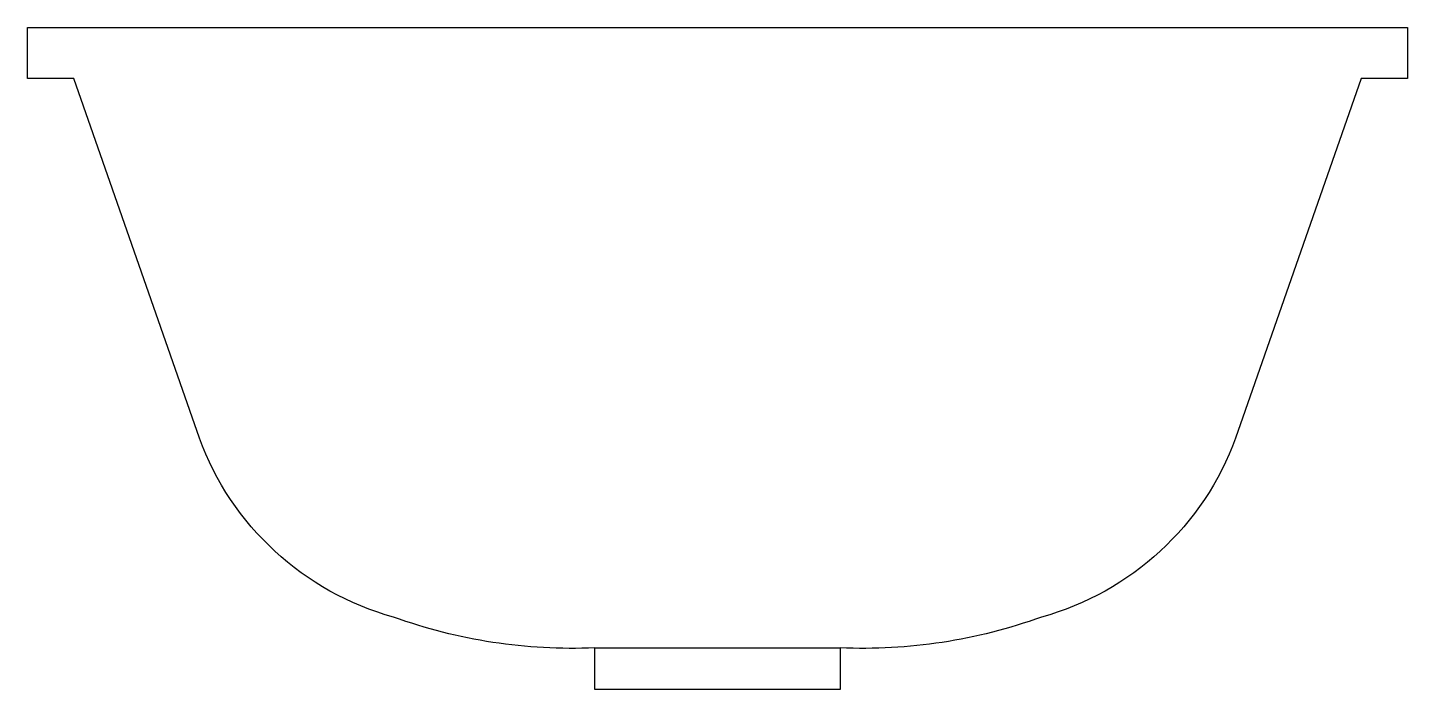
# Model space of a CAD drawing. Header units: millimetres. Extents: x 7.995 to 8.36, y -10.844 to -10.669.
import ezdxf

# ---------------------------------------------------------------- set-up
doc = ezdxf.new("R2010")
doc.units = ezdxf.units.MM
doc.header["$LTSCALE"] = 10

msp = doc.modelspace()

# ---------------------------------------------------------------- linework, layer by layer
msp.add_line((8.14485, -10.83336), (8.20978, -10.83336))
msp.add_lwpolyline([(8.14485, -10.84434), (8.14485, -10.83336, -0.098036), (8.09163, -10.82523, -0.242085), (8.04025, -10.77791), (8.00701, -10.68283), (7.99481, -10.68283), (7.99481, -10.66934), (8.35981, -10.66934), (8.35981, -10.68283), (8.34762, -10.68283), (8.31438, -10.77791, -0.242085), (8.26299, -10.82523, -0.098036), (8.20978, -10.83336), (8.20978, -10.84434)], format="xyb", close=True)

doc.saveas('drawing.dxf')
